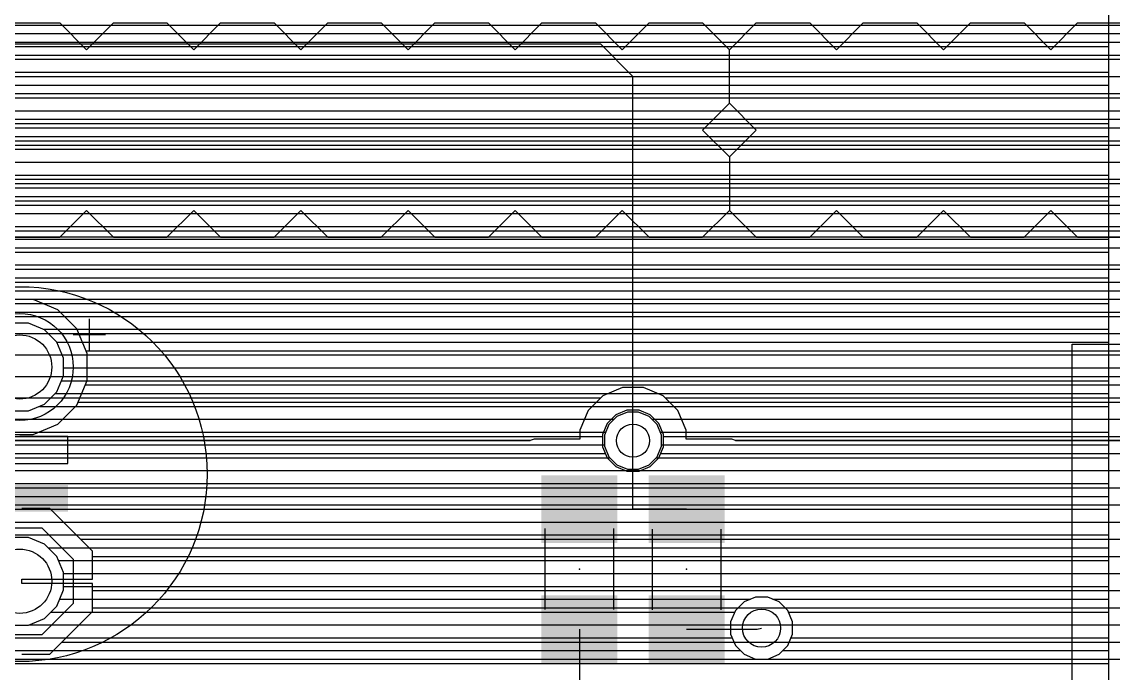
# Model space of a CAD drawing. Extents: x -0.45 to 6.54, y 0 to 7.98.
# Drawn here: x 2.85 to 3.868, y 5.283 to 5.891 of the extents above; entities that cross this region are included whole.
import ezdxf

# ---------------------------------------------------------------- set-up
doc = ezdxf.new("R2010")
doc.units = 0
for name, color, linetype in [('1', 22, 'CONTINUOUS'), ('15', 2, 'CONTINUOUS'), ('16', 175, 'CONTINUOUS'), ('17', 4, 'CONTINUOUS'), ('18', 4, 'CONTINUOUS'), ('2', 3, 'CONTINUOUS'), ('21', 253, 'CONTINUOUS'), ('23', 7, 'CONTINUOUS'), ('49', 253, 'CONTINUOUS'), ('51', 253, 'CONTINUOUS')]:
    doc.layers.add(name, color=color, linetype=linetype)

# ---------------------------------------------------------------- blocks, each defined once
blk = doc.blocks.new('RECT')
blk.add_solid([(-0.5, -0.5), (0.5, -0.5), (-0.5, 0.5), (0.5, 0.5)])
blk = doc.blocks.new('ROUNDP')
blk.add_circle((0, 0), 0.5)
blk = doc.blocks.new('OCTAGONP')
blk.add_lwpolyline([(-0.5, -0.207107), (-0.5, 0.207107), (-0.207107, 0.5), (0.207107, 0.5), (0.5, 0.207107), (0.5, -0.207107), (0.207107, -0.5), (-0.207107, -0.5)], close=True)
blk = doc.blocks.new('ROUNDV')
blk.add_circle((0, 0), 0.5)

msp = doc.modelspace()

# ---------------------------------------------------------------- linework, layer by layer
at = {"layer": '1'}
for p, q in [((1.93013, 5.88), (4.16, 5.88)), ((1.908, 5.86), (4.18, 5.86)), ((1.888, 5.84), (4.2, 5.84)), ((1.868, 5.82), (4.22, 5.82)), ((1.848, 5.8), (4.24, 5.8)), ((1.828, 5.78), (4.26, 5.78)), ((1.818, 5.76), (4.28, 5.76)), ((1.818, 5.74), (4.3, 5.74)), ((1.818, 5.72), (4.32, 5.72)), ((1.818, 5.7), (4.34, 5.7)), ((1.82, 5.68), (4.36, 5.68)), ((1.84, 5.66), (4.38, 5.66)), ((1.86, 5.64), (4.4, 5.64)), ((1.88, 5.62), (4.42, 5.62)), ((1.9, 5.6), (4.44, 5.6)), ((1.92, 5.58), (4.46, 5.58)), ((1.940003, 5.56), (4.48, 5.56)), ((3.391961, 5.541964), (3.378036, 5.528039)), ((3.410154, 5.5495), (3.391961, 5.541964)), ((3.429846, 5.5495), (3.410154, 5.5495)), ((3.448039, 5.541964), (3.429846, 5.5495)), ((3.461964, 5.528039), (3.448039, 5.541964)), ((1.96, 5.54), (3.389997, 5.54)), ((3.450003, 5.54), (4.5, 5.54)), ((3.378036, 5.528039), (3.3705, 5.509846)), ((3.4695, 5.509846), (3.461964, 5.528039)), ((1.98, 5.52), (3.374706, 5.52)), ((3.465294, 5.52), (4.52, 5.52)), ((3.327745, 5.50148), (3.324171, 5.5)), ((3.3705, 5.50148), (3.327745, 5.50148)), ((3.3705, 5.509846), (3.3705, 5.50148)), ((3.4695, 5.50148), (3.4695, 5.509846)), ((3.512255, 5.50148), (3.4695, 5.50148)), ((3.515829, 5.5), (3.512255, 5.50148)), ((3.324171, 5.5), (2, 5.5)), ((2, 5.5), (3.324171, 5.5)), ((3.42, 5.435984), (3.42, 5.5)), ((3.875, 5.5), (3.515829, 5.5)), ((3.515829, 5.5), (4.54, 5.5)), ((3.37, 5.435984), (3.42, 5.435984)), ((3.47, 5.435984), (3.42, 5.435984)), ((3.37, 5.324016), (3.37, 5.18)), ((3.47, 5.324016), (3.535984, 5.324016)), ((3.535984, 5.324016), (3.54, 5.325))]:
    msp.add_line(p, q, dxfattribs=at)
at = {"layer": '15'}
for p, q in [((3.39, 5.87), (1.65, 5.87)), ((3.42, 5.84), (3.39, 5.87)), ((3.42, 5.5), (3.42, 5.84))]:
    msp.add_line(p, q, dxfattribs=at)
at = {"layer": '16'}
for p, q in [((0.281414, 5.888), (6.362, 5.888)), ((0.302414, 5.872), (6.362, 5.872)), ((0.315881, 5.856), (6.362, 5.856)), ((0.325118, 5.84), (6.362, 5.84)), ((0.329868, 5.824), (6.362, 5.824)), ((0.333, 5.808), (6.362, 5.808)), ((0.333, 5.792), (6.362, 5.792)), ((0.330537, 5.776), (5.378296, 5.776)), ((0.32625, 5.76), (5.363294, 5.76)), ((0.317324, 5.744), (5.361637, 5.744)), ((0.304914, 5.728), (5.371695, 5.728)), ((0.285744, 5.712), (6.362, 5.712)), ((0.244493, 5.696), (6.362, 5.696)), ((0.018, 5.68), (6.362, 5.68)), ((0.018, 5.664), (6.362, 5.664)), ((0.018, 5.648), (5.747695, 5.648)), ((0.018, 5.632), (5.7415, 5.632)), ((2.860031, 5.63175), (2.834968, 5.63175)), ((2.883187, 5.622159), (2.860031, 5.63175)), ((2.900909, 5.604437), (2.883187, 5.622159)), ((2.889345, 5.616), (5.744951, 5.616)), ((2.9105, 5.581281), (2.900909, 5.604437)), ((2.902746, 5.6), (6.362, 5.6)), ((2.909374, 5.584), (6.362, 5.584)), ((2.9105, 5.556218), (2.9105, 5.581281)), ((2.9105, 5.568), (6.362, 5.568)), ((2.900909, 5.533063), (2.9105, 5.556218)), ((2.908752, 5.552), (6.362, 5.552)), ((2.883187, 5.515341), (2.900909, 5.533063)), ((2.902125, 5.536), (6.362, 5.536)), ((3.403856, 5.524161), (3.395839, 5.516144)), ((3.414331, 5.5285), (3.403856, 5.524161)), ((3.425669, 5.5285), (3.414331, 5.5285)), ((3.436144, 5.524161), (3.425669, 5.5285)), ((3.444161, 5.516144), (3.436144, 5.524161)), ((2.860031, 5.50575), (2.883187, 5.515341)), ((2.887845, 5.52), (3.399695, 5.52)), ((3.395839, 5.516144), (3.3915, 5.505669)), ((3.440305, 5.52), (6.362, 5.52)), ((3.4485, 5.505669), (3.444161, 5.516144)), ((1.934221, 5.504), (3.3915, 5.504)), ((2.834968, 5.50575), (2.860031, 5.50575)), ((3.3915, 5.505669), (3.3915, 5.494331)), ((3.4485, 5.494331), (3.4485, 5.505669)), ((3.4485, 5.504), (6.362, 5.504)), ((3.3915, 5.494331), (3.395839, 5.483856)), ((3.444161, 5.483856), (3.4485, 5.494331)), ((1.083, 5.488), (3.394122, 5.488)), ((3.395839, 5.483856), (3.403856, 5.475839)), ((3.436144, 5.475839), (3.444161, 5.483856)), ((3.445877, 5.488), (6.362, 5.488)), ((1.083, 5.472), (3.413124, 5.472)), ((3.403856, 5.475839), (3.414331, 5.4715)), ((3.414331, 5.4715), (3.425669, 5.4715)), ((3.425669, 5.4715), (3.436144, 5.475839)), ((3.426876, 5.472), (6.362, 5.472)), ((1.078881, 5.456), (6.362, 5.456)), ((1.073779, 5.44), (6.362, 5.44)), ((2.875666, 5.43675), (2.8495, 5.43675)), ((2.9155, 5.396916), (2.875666, 5.43675)), ((2.888416, 5.424), (6.362, 5.424)), ((2.904416, 5.408), (6.362, 5.408)), ((2.9155, 5.37075), (2.9155, 5.396916)), ((2.9155, 5.392), (6.362, 5.392)), ((2.849501, 5.36675), (2.849501, 5.37075)), ((2.849501, 5.37075), (2.9155, 5.37075)), ((2.9155, 5.376), (6.362, 5.376)), ((2.9155, 5.36675), (2.849501, 5.36675)), ((2.9155, 5.340583), (2.9155, 5.36675)), ((2.9155, 5.36), (6.362, 5.36)), ((2.875666, 5.30075), (2.9155, 5.340583)), ((2.9155, 5.344), (6.362, 5.344)), ((2.902916, 5.328), (6.362, 5.328)), ((2.886916, 5.312), (6.362, 5.312)), ((2.8495, 5.30075), (2.875666, 5.30075)), ((0.018, 5.296), (6.362, 5.296))]:
    msp.add_line(p, q, dxfattribs=at)
at = {"layer": '2'}
for p, q in [((3.864, 7.59923), (3.864, 4.760769)), ((1.477, 5.88), (3.864, 5.88)), ((1.477, 5.868), (3.864, 5.868)), ((1.477, 5.856), (3.864, 5.856)), ((1.477, 5.844), (3.864, 5.844)), ((1.477, 5.832), (3.864, 5.832)), ((1.477, 5.82), (3.864, 5.82)), ((1.477, 5.808), (3.864, 5.808)), ((1.477, 5.796), (3.864, 5.796)), ((1.477, 5.784), (3.864, 5.784)), ((1.477, 5.772), (3.864, 5.772)), ((1.477, 5.76), (3.864, 5.76)), ((1.477, 5.748), (3.864, 5.748)), ((1.477, 5.736), (3.864, 5.736)), ((1.477, 5.724), (3.864, 5.724)), ((1.477, 5.712), (3.864, 5.712)), ((1.477, 5.7), (3.864, 5.7)), ((1.477, 5.688), (3.864, 5.688)), ((1.477, 5.676), (3.864, 5.676)), ((1.477, 5.664), (3.864, 5.664)), ((1.477, 5.652), (3.864, 5.652)), ((1.477, 5.64), (3.864, 5.64)), ((1.477, 5.628), (3.864, 5.628)), ((1.477, 5.616), (3.864, 5.616)), ((2.855655, 5.60975), (2.839344, 5.60975)), ((2.870725, 5.603508), (2.855655, 5.60975)), ((2.869537, 5.604), (3.864, 5.604)), ((2.882258, 5.591975), (2.870725, 5.603508)), ((2.882233, 5.592), (3.864, 5.592)), ((2.8885, 5.576905), (2.882258, 5.591975)), ((2.887218, 5.58), (3.864, 5.58)), ((2.8885, 5.560594), (2.8885, 5.576905)), ((2.8885, 5.568), (3.864, 5.568)), ((2.882258, 5.545525), (2.8885, 5.560594)), ((2.886597, 5.556), (3.864, 5.556)), ((2.870725, 5.533992), (2.882258, 5.545525)), ((2.880733, 5.544), (3.864, 5.544)), ((2.855655, 5.52775), (2.870725, 5.533992)), ((2.865916, 5.532), (3.864, 5.532)), ((2.839344, 5.52775), (2.855655, 5.52775)), ((3.404989, 5.522466), (3.397534, 5.515011)), ((3.414729, 5.5265), (3.404989, 5.522466)), ((3.425271, 5.5265), (3.414729, 5.5265)), ((3.435011, 5.522466), (3.425271, 5.5265)), ((3.442466, 5.515011), (3.435011, 5.522466)), ((1.477, 5.52), (3.402523, 5.52)), ((3.397534, 5.515011), (3.3935, 5.505271)), ((3.437477, 5.52), (3.864, 5.52)), ((3.4465, 5.505271), (3.442466, 5.515011)), ((1.477, 5.508), (3.39463, 5.508)), ((3.3935, 5.505271), (3.3935, 5.494729)), ((3.44537, 5.508), (3.864, 5.508)), ((3.4465, 5.494729), (3.4465, 5.505271)), ((1.477, 5.496), (3.3935, 5.496)), ((3.3935, 5.494729), (3.397534, 5.484989)), ((3.442466, 5.484989), (3.4465, 5.494729)), ((3.4465, 5.496), (3.864, 5.496)), ((1.477, 5.484), (3.398523, 5.484)), ((3.397534, 5.484989), (3.404989, 5.477534)), ((3.435011, 5.477534), (3.442466, 5.484989)), ((3.441477, 5.484), (3.864, 5.484)), ((1.477, 5.472), (3.864, 5.472)), ((3.404989, 5.477534), (3.414729, 5.4735)), ((3.414729, 5.4735), (3.425271, 5.4735)), ((3.425271, 5.4735), (3.435011, 5.477534)), ((1.477, 5.46), (3.864, 5.46)), ((1.477, 5.448), (3.864, 5.448)), ((1.477, 5.436), (3.864, 5.436)), ((1.477, 5.424), (3.864, 5.424)), ((1.477, 5.412), (3.864, 5.412)), ((2.855655, 5.40975), (2.839344, 5.40975)), ((2.870725, 5.403508), (2.855655, 5.40975)), ((2.882258, 5.391975), (2.870725, 5.403508)), ((2.874233, 5.4), (3.864, 5.4)), ((2.8885, 5.376905), (2.882258, 5.391975)), ((2.883904, 5.388), (3.864, 5.388)), ((2.8885, 5.360594), (2.8885, 5.376905)), ((2.8885, 5.376), (3.864, 5.376)), ((2.882258, 5.345525), (2.8885, 5.360594)), ((2.8885, 5.364), (3.864, 5.364)), ((2.88494, 5.352), (3.529815, 5.352)), ((3.523662, 5.349451), (3.515548, 5.341338)), ((3.534263, 5.353842), (3.523662, 5.349451)), ((3.545737, 5.353842), (3.534263, 5.353842)), ((3.556338, 5.349451), (3.545737, 5.353842)), ((3.550185, 5.352), (3.864, 5.352)), ((3.564451, 5.341338), (3.556338, 5.349451)), ((2.870725, 5.333992), (2.882258, 5.345525)), ((2.876733, 5.34), (3.514994, 5.34)), ((3.515548, 5.341338), (3.511157, 5.330737)), ((3.568842, 5.330737), (3.564451, 5.341338)), ((3.565006, 5.34), (3.864, 5.34)), ((2.855655, 5.32775), (2.870725, 5.333992)), ((2.856259, 5.328), (3.511157, 5.328)), ((3.511157, 5.330737), (3.511157, 5.319263)), ((3.568842, 5.319263), (3.568842, 5.330737)), ((3.568842, 5.328), (3.864, 5.328)), ((2.839344, 5.32775), (2.855655, 5.32775)), ((3.511157, 5.319263), (3.515548, 5.308662)), ((3.564451, 5.308662), (3.568842, 5.319263)), ((1.477, 5.316), (3.512509, 5.316)), ((3.515548, 5.308662), (3.523662, 5.300548)), ((3.556338, 5.300548), (3.564451, 5.308662)), ((3.567491, 5.316), (3.864, 5.316)), ((1.477, 5.304), (3.520211, 5.304)), ((3.523662, 5.300548), (3.534263, 5.296157)), ((3.545737, 5.296157), (3.556338, 5.300548)), ((3.559789, 5.304), (3.864, 5.304)), ((1.477, 5.292), (3.864, 5.292)), ((3.534263, 5.296157), (3.545737, 5.296157))]:
    msp.add_line(p, q, dxfattribs=at)
at = {"layer": '21'}
for p, q in [((2.9125, 5.61375), (2.9125, 5.58375)), ((2.9275, 5.59875), (2.8975, 5.59875)), ((3.83, 5.59), (6.13, 5.59)), ((3.83, 4.14), (3.83, 5.59)), ((2.8925, 5.50375), (2.8475, 5.50375)), ((2.8925, 5.47875), (2.8925, 5.50375)), ((2.8025, 5.47875), (2.8925, 5.47875))]:
    msp.add_line(p, q, dxfattribs=at)
msp.add_circle((2.8475, 5.46875), 0.175, dxfattribs=at)
at = {"layer": '23'}
for p in [(3.37, 5.38), (3.47, 5.38)]:
    msp.add_point(p, dxfattribs=at)
at = {"layer": '49'}
for p, q in [((2.835, 5.89), (2.885, 5.89)), ((2.885, 5.89), (2.91, 5.865)), ((2.91, 5.865), (2.935, 5.89)), ((2.935, 5.89), (2.985, 5.89)), ((2.985, 5.89), (3.01, 5.865)), ((3.01, 5.865), (3.035, 5.89)), ((3.035, 5.89), (3.085, 5.89)), ((3.085, 5.89), (3.11, 5.865)), ((3.11, 5.865), (3.135, 5.89)), ((3.135, 5.89), (3.185, 5.89)), ((3.185, 5.89), (3.21, 5.865)), ((3.21, 5.865), (3.235, 5.89)), ((3.235, 5.89), (3.285, 5.89)), ((3.285, 5.89), (3.31, 5.865)), ((3.31, 5.865), (3.335, 5.89)), ((3.335, 5.89), (3.385, 5.89)), ((3.385, 5.89), (3.41, 5.865)), ((3.41, 5.865), (3.435, 5.89)), ((3.435, 5.89), (3.485, 5.89)), ((3.485, 5.89), (3.51, 5.865)), ((3.51, 5.865), (3.535, 5.89)), ((3.535, 5.89), (3.585, 5.89)), ((3.585, 5.89), (3.61, 5.865)), ((3.61, 5.865), (3.635, 5.89)), ((3.635, 5.89), (3.685, 5.89)), ((3.685, 5.89), (3.71, 5.865)), ((3.71, 5.865), (3.735, 5.89)), ((3.735, 5.89), (3.785, 5.89)), ((3.785, 5.89), (3.81, 5.865)), ((3.81, 5.865), (3.835, 5.89)), ((3.835, 5.89), (3.885, 5.89)), ((3.51, 5.815), (3.51, 5.865)), ((3.51, 5.815), (3.485, 5.79)), ((3.535, 5.79), (3.51, 5.815)), ((3.485, 5.79), (3.51, 5.765)), ((3.51, 5.765), (3.535, 5.79)), ((3.51, 5.765), (3.51, 5.715)), ((2.91, 5.715), (2.885, 5.69)), ((2.935, 5.69), (2.91, 5.715)), ((3.01, 5.715), (2.985, 5.69)), ((3.035, 5.69), (3.01, 5.715)), ((3.11, 5.715), (3.085, 5.69)), ((3.135, 5.69), (3.11, 5.715)), ((3.21, 5.715), (3.185, 5.69)), ((3.235, 5.69), (3.21, 5.715)), ((3.31, 5.715), (3.285, 5.69)), ((3.335, 5.69), (3.31, 5.715)), ((3.41, 5.715), (3.385, 5.69)), ((3.435, 5.69), (3.41, 5.715)), ((3.51, 5.715), (3.485, 5.69)), ((3.51, 5.715), (3.535, 5.69)), ((3.61, 5.715), (3.585, 5.69)), ((3.635, 5.69), (3.61, 5.715)), ((3.71, 5.715), (3.685, 5.69)), ((3.735, 5.69), (3.71, 5.715)), ((3.81, 5.715), (3.785, 5.69)), ((3.835, 5.69), (3.81, 5.715)), ((6.31, 5.69), (1.41, 5.69)), ((2.835, 5.69), (2.885, 5.69)), ((2.935, 5.69), (2.985, 5.69)), ((3.035, 5.69), (3.085, 5.69)), ((3.135, 5.69), (3.185, 5.69)), ((3.235, 5.69), (3.285, 5.69)), ((3.335, 5.69), (3.385, 5.69)), ((3.435, 5.69), (3.485, 5.69)), ((3.535, 5.69), (3.585, 5.69)), ((3.635, 5.69), (3.685, 5.69)), ((3.735, 5.69), (3.785, 5.69)), ((3.835, 5.69), (3.885, 5.69))]:
    msp.add_line(p, q, dxfattribs=at)
at = {"layer": '51'}
for p, q in [((3.338, 5.3425), (3.338, 5.418)), ((3.402, 5.3425), (3.402, 5.418)), ((3.438, 5.4175), (3.438, 5.342)), ((3.502, 5.4175), (3.502, 5.342))]:
    msp.add_line(p, q, dxfattribs=at)

# ---------------------------------------------------------------- block references
at = {"layer": '1', "xscale": 0.062992, "yscale": 0.070984}
for p, rotation in [((3.37, 5.435984), 270), ((3.47, 5.435984), 90), ((3.37, 5.324016), 270), ((3.47, 5.324016), 90)]:
    msp.add_blockref('RECT', p, dxfattribs=dict(at, rotation=rotation))
at = {"layer": '17', "rotation": 270}
for name, p, xscale, yscale in [('ROUNDP', (2.8475, 5.56875), 0.1, 0.1), ('ROUNDP', (2.8475, 5.56875), 0.1, 0.1), ('ROUNDP', (2.8475, 5.56875), 0.06, 0.06), ('ROUNDP', (2.8475, 5.56875), 0.06, 0.06), ('OCTAGONP', (2.8475, 5.36875), 0.1, 0.1), ('OCTAGONP', (2.8475, 5.36875), 0.1, 0.1), ('ROUNDP', (2.8475, 5.36875), 0.06, 0.06), ('ROUNDP', (2.8475, 5.36875), 0.06, 0.06)]:
    msp.add_blockref(name, p, dxfattribs=dict(at, xscale=xscale, yscale=yscale))
at = {"layer": '18'}
for p, xscale, yscale in [((3.42, 5.5), 0.031, 0.031), ((3.42, 5.5), 0.031, 0.031), ((3.42, 5.5), 0.031, 0.031), ((3.42, 5.5), 0.031, 0.031), ((3.54, 5.325), 0.035685, 0.035685), ((3.54, 5.325), 0.035685, 0.035685), ((3.54, 5.325), 0.035685, 0.035685), ((3.54, 5.325), 0.035685, 0.035685)]:
    msp.add_blockref('ROUNDV', p, dxfattribs=dict(at, xscale=xscale, yscale=yscale))
at = {"layer": '21', "xscale": 0.025, "yscale": 0.09, "rotation": 270}
msp.add_blockref('RECT', (2.8475, 5.44625), dxfattribs=at)
at = {"layer": '51', "xscale": 0.029, "yscale": 0.069}
for p, rotation in [((3.37, 5.432), 270), ((3.47, 5.432), 90), ((3.37, 5.328), 270), ((3.47, 5.328), 90)]:
    msp.add_blockref('RECT', p, dxfattribs=dict(at, rotation=rotation))

doc.saveas('drawing.dxf')
